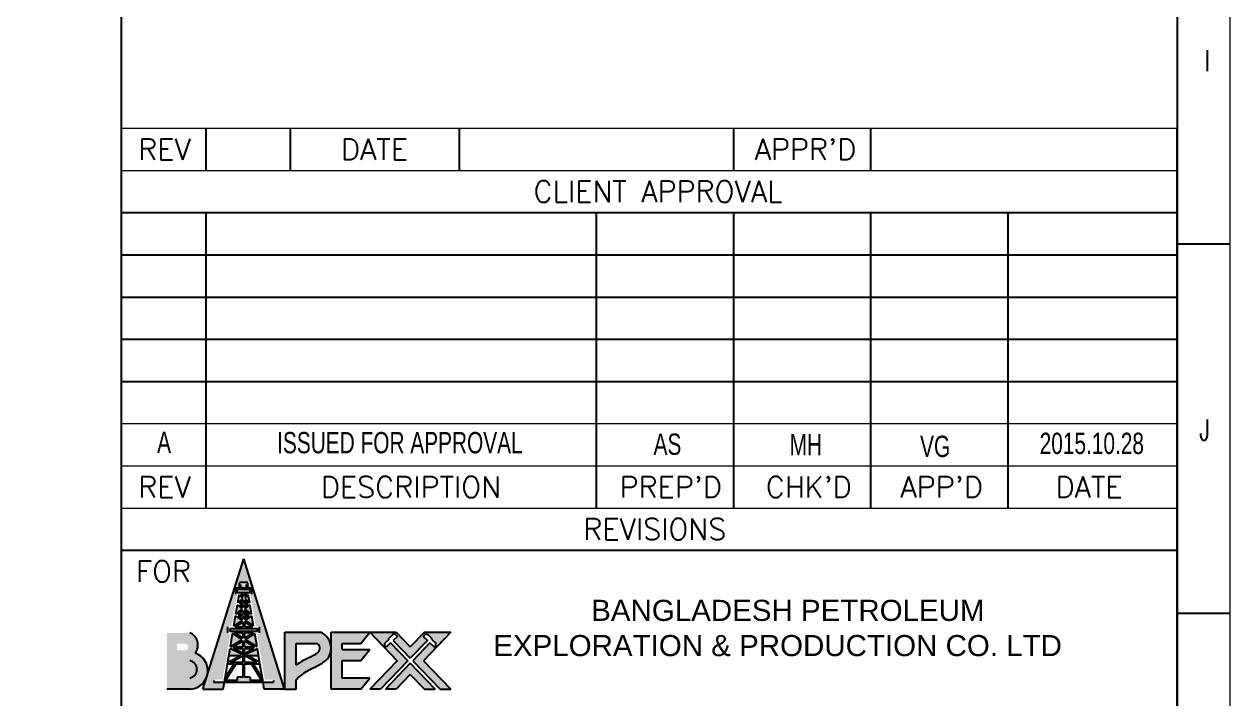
# Model space of a CAD drawing. Header units: inches. Extents: x 112 to 4169, y -2569 to 841.
# Drawn here: x 913.8 to 1102.6, y -1079.6 to -973.9 of the extents above; entities that cross this region are included whole.
import ezdxf

# ---------------------------------------------------------------- set-up
doc = ezdxf.new("R2010")
doc.units = ezdxf.units.IN
doc.header["$MEASUREMENT"] = 0
doc.layers.add('TEG BORDER', color=7, linetype='Continuous')
doc.styles.get("Standard").update_dxf_attribs({"font": 'arial.ttf'})
doc.styles.add('TEG BORDER', font='txt_qlt.shx', dxfattribs={"width": 0.7, "bigfont": 'hztxt.shx'})

# ---------------------------------------------------------------- blocks, each defined once
blk = doc.blocks.new('240 BORDER A2')
at = {"linetype": 'Continuous', "lineweight": -3, "true_color": 0x008500}
h = blk.add_hatch(color=96, dxfattribs=at)
edge = h.paths.add_edge_path()
edge.add_line((499.32951951212, 68.10622169934891), (499.0956326161859, 68.10622169934891))
edge.add_line((499.0956326161859, 68.10622169934891), (499.0956326161859, 68.80602791592923))
edge.add_line((499.0956326161859, 68.80602791592923), (499.4481406896257, 68.80602791592923))
edge.add_line((499.4481406896257, 68.80602791592923), (499.9644187476833, 71.8518128427279))
edge.add_line((499.9644187476833, 71.8518128427279), (499.8373927521634, 71.8518128427279))
edge.add_line((499.8373927521634, 71.8518128427279), (499.8373927521634, 72.41963911855805))
edge.add_line((499.8373927521634, 72.41963911855805), (500.1896823254528, 72.41963911855805))
edge.add_line((500.1896823254528, 72.41963911855805), (500.1896823254528, 72.88630359301555))
edge.add_line((500.1896823254528, 72.88630359295735), (500.9941429913624, 72.88630359295735))
edge.add_line((500.9941429913624, 72.88630359295735), (500.9941429913624, 72.41963911849984))
edge.add_line((500.9941429913624, 72.41963911855805), (501.3464325646519, 72.41963911855805))
edge.add_line((501.3464325646519, 72.41963911855805), (501.3464325646519, 71.81832776802571))
edge.add_line((501.3464325646519, 71.81832776802571), (501.2250824818502, 71.81832776802571))
edge.add_line((501.2250824818502, 71.81832776802571), (501.7356846271896, 68.80602791592923))
edge.add_line((501.7356846271896, 68.80602791592923), (502.0881927006294, 68.80602791592923))
edge.add_line((502.0881927006294, 68.80602791592923), (502.0881927006294, 68.10622169934891))
edge.add_line((502.0881927006294, 68.10622169934891), (501.8543058046953, 68.10622169934891))
edge.add_line((501.8543058046953, 68.10622169934891), (502.5953029101829, 63.734705654457))
edge.add_line((502.5953029101829, 63.734705654457), (503.4154439205186, 63.734705654457))
edge.add_line((503.4154439205186, 63.734705654457), (503.4154439205186, 63.51233565232928))
edge.add_line((503.4154439205186, 63.51233565232928), (502.4253163018611, 63.51233565232928))
edge.add_line((502.4253163018611, 63.51233565232928), (502.5403284819213, 62.83382073430789))
edge.add_line((502.5403284818049, 62.83382073430789), (504.4592784183214, 62.83382073430789))
edge.add_line((504.4592784183214, 62.83382073430789), (500.5919126584076, 75.18130164537092))
edge.add_line((500.5919126584076, 75.18130164537092), (496.820353281556, 63.13970529749736))
edge.add_arc((490.6724451193468, 64.9893352732945), 6.420117274448169, 341.9619347280242, 343.2558142216899, ccw=False)
edge.add_line((496.777020091994, 63.00135382930262), (496.7245468984938, 62.83382073424968))
edge.add_line((496.7245468984938, 62.83382073430789), (498.6434968350104, 62.83382073430789))
edge.add_line((498.6434968350104, 62.83382073430789), (498.7585090150706, 63.51233565238749))
edge.add_line((498.7585090150706, 63.51233565232928), (497.7683813964131, 63.51233565232928))
edge.add_line((497.7683813962967, 63.51233565232928), (497.7683813962967, 63.734705654457))
edge.add_line((497.7683813962967, 63.734705654457), (498.5885224066324, 63.734705654457))
edge.add_line((498.5885224066324, 63.734705654457), (499.32951951212, 68.10622169934891))
h = blk.add_hatch(color=96, dxfattribs=at)
h.paths.add_polyline_path([(500.6608070075627, 67.42232001766774), (500.6608070075627, 66.84114363378126), (501.6249900545108, 66.84114363378126)])
h.paths.add_polyline_path([(501.5899837880743, 66.70335493558764), (500.6608070075627, 66.70335493558764), (500.6608070075627, 66.22198868236251)])
h.paths.add_polyline_path([(500.523018309369, 66.70335493558764), (499.593841528741, 66.70335493558764), (500.523018309369, 66.22198868236251)])
h.paths.add_polyline_path([(500.523018309369, 67.42232001766774), (499.5588352623045, 66.84114363378126), (500.523018309369, 66.84114363378126)])
h.paths.add_polyline_path([(499.5361795500967, 68.10020677461966), (499.3262702224192, 66.86184567028636), (500.4584575957733, 67.54428928457878)])
h.paths.add_polyline_path([(500.523018309369, 68.17319184881148), (499.6820060025084, 68.17319184881148), (500.523018309369, 67.66625855148982)])
h.paths.add_polyline_path([(501.5018193143069, 68.17319184881148), (500.6608070075627, 68.17319184881148), (500.6608070075627, 67.66625855148982)])
h.paths.add_polyline_path([(501.6476457667186, 68.10020677461966), (500.7253677211584, 67.54428928457878), (501.857555094396, 66.86184567028636)])
h.paths.add_polyline_path([(501.8834338530314, 68.60126906827304), (499.3003914639003, 68.60126906827304), (499.3003914639003, 68.3109805470051), (501.8834338530314, 68.3109805470051)])
h.paths.add_polyline_path([(500.6608070075627, 69.22907899578081), (500.6608070075627, 68.73905776646666), (501.4131262815672, 68.73905776646666)])
h.paths.add_polyline_path([(500.523018309369, 69.22907899578081), (499.7706990353645, 68.73905776646666), (500.523018309369, 68.73905776646666)])
h.paths.add_polyline_path([(500.4656820896662, 69.35617311050396), (499.8203250840188, 69.77652474069714), (499.6601349090806, 68.83148202080724)])
h.paths.add_polyline_path([(501.3635002327965, 69.77652474069714), (500.7181432271491, 69.35617311050396), (501.5236904077346, 68.83148202080724)])
h.paths.add_polyline_path([(501.1189465887028, 69.78167526623679), (500.6608070075627, 69.78167526623679), (500.6608070075627, 69.48326722528532)])
h.paths.add_polyline_path([(500.523018309369, 69.78167526623679), (500.0648787281125, 69.78167526623679), (500.523018309369, 69.48326722528532)])
h.paths.add_polyline_path([(500.523018309369, 70.3005835604456), (500.0335089743485, 69.91946396448861), (500.523018309369, 69.91946396448861)])
h.paths.add_polyline_path([(500.6608070075627, 70.3005835604456), (500.6608070075627, 69.91946396448861), (501.1503163424668, 69.91946396448861)])
h.paths.add_polyline_path([(501.187036807637, 70.81757158037021), (500.7040577366597, 70.4415362829061), (501.3338989148497, 69.95115786053452)])
h.paths.add_polyline_path([(499.9967885092947, 70.81757158037021), (499.8499264019656, 69.95115786053452), (500.4797675801556, 70.4415362829061)])
h.paths.add_polyline_path([(500.523018309369, 70.82581098955802), (500.2104959831222, 70.82581098955802), (500.523018309369, 70.58248900530839)])
h.paths.add_polyline_path([(500.9733293336931, 70.82581098955802), (500.6608070075627, 70.82581098955802), (500.6608070075627, 70.58248900530839)])
h.paths.add_polyline_path([(500.6608070075627, 71.28965640163028), (500.6608070075627, 70.96359968780985), (501.0021108116371, 70.96359968780985)])
h.paths.add_polyline_path([(500.523018309369, 71.28965640163028), (500.1817145052946, 70.96359968780985), (500.523018309369, 70.96359968780985)])
h.paths.add_polyline_path([(500.4921772702246, 71.45075293015202), (500.1581986797855, 71.76981167013969), (500.0291342559385, 71.00839547098826)])
h.paths.add_polyline_path([(500.523018309369, 71.8518128427279), (500.2718337383003, 71.8518128427279), (500.523018309369, 71.61184945873197)])
h.paths.add_polyline_path([(500.911991578515, 71.8518128427279), (500.6608070075627, 71.8518128427279), (500.6608070075627, 71.61184945873197)])
h.paths.add_polyline_path([(501.0256266370297, 71.76981167013969), (500.6916480467071, 71.45075293015202), (501.1546910608768, 71.00839547098826)])
h.paths.add_polyline_path([(501.2086438664583, 72.28185042030623), (499.975181450357, 72.28185042030623), (499.975181450357, 71.98960154097972), (501.2086438664583, 71.98960154097972)])
h.paths.add_polyline_path([(500.8563542931688, 72.74851489476373), (500.3274710237629, 72.74851489476373), (500.3274710237629, 72.41963911855805), (500.8563542931688, 72.41963911855805)])
h = blk.add_hatch(color=96, dxfattribs=at)
h.paths.add_polyline_path([(495.9949019953956, 66.25503487863557, 0.4937571854570268), (495.4842218696022, 68.17540438841775), (493.3155901839373, 68.17540438841775), (493.3155901839373, 62.83382073430789), (495.5928772155776, 62.83382073430789, 0.8080166113142103)])
h.paths.add_polyline_path([(495.0205941361955, 66.51178752865621), (494.2855099266044, 66.51611233911922), (494.2855099266044, 67.13803721902173), (495.0168843289021, 67.1423402031835, -1.005900729094465)], flags=16)
h = blk.add_hatch(color=96, dxfattribs=at)
edge = h.paths.add_edge_path()
edge.add_spline(control_points=[(505.5494257671407, 63.75565521770136), (505.8749525536432, 64.03106712644899), (506.5479304315404, 64.6004400002605), (507.5423397384466, 64.97791574652751), (508.061690218502, 65.32655672230271), (508.2052770380278, 65.42294683024033)], knot_values=[0, 0, 0, 0, 0.2854102591536394, 0.5900429659017357, 0.7064492234682908, 0.7064492234682908, 0.7064492234682908, 0.7064492234682908], degree=3, periodic=0)
edge.add_arc((507.2494801952153, 66.7280541198163), 1.617668891312851, 306.2172261304676, 359.216235592245)
edge.add_line((508.8669977378913, 66.70592628124382), (508.8669977378913, 66.7501819583888))
edge.add_arc((507.2494801952153, 66.7280541198163), 1.617668891312851, 0.7837644077550034, 67.95242044513195)
edge.add_line((507.8567149460896, 68.2274268550866), (504.4921573493511, 68.2274268550866))
edge.add_line((504.4921573492347, 68.2274268550866), (504.4921573492347, 62.83382073424968))
edge.add_line((504.4921573492347, 62.83382073430789), (505.5494257671407, 62.83382073430789))
edge.add_line((505.5494257671407, 62.83382073430789), (505.5494257671407, 63.75565521770136))
edge = h.paths.add_edge_path(flags=16)
edge.add_line((505.5494257671407, 65.12411944965811), (505.5494257671407, 67.17015843718059))
edge.add_line((505.5494257671407, 67.1701584372388), (507.4332835625273, 67.1701584372388))
edge.add_arc((507.320714363118, 66.69249025064732), 0.490753218139046, -52.59611243457488, 76.73940035931543, ccw=False)
edge.add_spline(control_points=[(507.6188124628852, 66.3026489443912), (507.4610938235301, 66.1975038125131), (507.0204521971636, 65.90374448187163), (506.2742989162098, 65.61156231009613), (505.7707140245357, 65.27292532184606), (505.5494257671407, 65.12411944965811)], knot_values=[0, 0, 0, 0, 0.1275011013348279, 0.3562184716653669, 0.5355067172174308, 0.5355067172174308, 0.5355067172174308, 0.5355067172174308], degree=3, periodic=0)
blk.add_hatch(color=96, dxfattribs=at).paths.add_polyline_path([(508.8669977378913, 62.83382073430789), (511.6680919803794, 62.83382073430789), (512.5228425161795, 63.8910891521557), (509.9242661557973, 63.8910891521557), (509.9242661557973, 65.5539249238393), (511.6680919803794, 65.5539249238393), (512.5228425161795, 66.61119334168711), (509.9242661557973, 66.61119334168711), (509.9242661557973, 67.1701584372388), (511.6680919803794, 67.1701584372388), (512.5228425161795, 68.2274268550866), (508.8669977378913, 68.2274268550866), (508.8669977378913, 66.7501819583888, -0.006839741393709764), (508.8669977378913, 66.70592628124382)])
h = blk.add_hatch(color=96, dxfattribs=at)
h.paths.add_polyline_path([(515.1136663408133, 65.53062379472635), (512.5228425161795, 62.83382073430789), (513.5496026135397, 62.83382073430789), (516.1404264381736, 65.53062379472635), (514.5055924411745, 67.23233167794046), (514.1061248239012, 66.8485623789204), (513.9598353655192, 66.8363685042898), (513.9639251066719, 67.19378290833652), (514.322217642667, 67.53799522850409), (514.322217642667, 67.63929242921972), (514.7144499377928, 68.01611074044581), (514.9131421672528, 68.08187328560257), (515.1419621574341, 67.84369327356785), (514.7424945401608, 67.459923974606), (516.3682016635894, 65.7677163052906), (517.9939087871344, 67.459923974606), (517.594441169861, 67.84369327356785), (517.823261159926, 68.08187328560257), (518.021953389386, 68.01611074044581), (518.4141856845117, 67.63929242921972), (518.4141856845117, 67.53799522850409), (518.7724782205069, 67.19378290833652), (518.7765679616596, 66.8363685042898), (518.630278503394, 66.8485623789204), (518.2308108861207, 67.23233167794046), (516.5959768890052, 65.53062379472635), (519.1868007137555, 62.83382073430789), (520.2135608111157, 62.83382073430789), (517.6227369863655, 65.53062379472635), (520.2135608111157, 68.2274268550866), (517.7044901654472, 68.2274268550866), (516.3682016635894, 66.83647665342528), (515.0319131617316, 68.2274268550866), (512.5228425161795, 68.2274268550866)])
h.paths.add_polyline_path([(516.3682016635894, 65.29353128410389), (514.0051530643714, 62.83382073430789), (515.0319131617316, 62.83382073430789), (516.3682016635894, 64.22477093596922), (517.7044901654472, 62.83382073430789), (518.7312502628074, 62.83382073430789)], flags=17)
h = blk.add_hatch(color=96, dxfattribs=at)
h.paths.add_polyline_path([(502.4253163018611, 63.51233565232928), (502.3689830130779, 63.84467416473876), (501.4850899204494, 65.24851563714424), (502.1310238115138, 65.24851563714424), (502.1049276712465, 65.40246994446011), (500.8746710672158, 66.03981261632384), (501.9968944237216, 66.03981261632384), (501.8848325426106, 66.70092223120832), (500.7416849488973, 66.10870696542065), (500.442140367918, 66.10870696542065), (499.2989927742046, 66.70092223120832), (499.18693089321, 66.03981261632384), (500.3091542495995, 66.03981261632384), (499.0788976456852, 65.40246994446011), (499.0528015053014, 65.24851563714424), (499.6987353963659, 65.24851563714424), (498.8148423037374, 63.84467416473876), (498.7585090150706, 63.51233565232928)])
h.paths.add_polyline_path([(500.523018309369, 63.97637374374995), (499.9683962375739, 63.97637374374995), (499.9683962375739, 63.66773550505263), (498.8662629920173, 63.66773550505263), (499.8615610133738, 65.24851563714424), (500.523018309369, 65.24851563714424)], flags=16)
h.paths.add_polyline_path([(500.6608070075627, 63.97637374374995), (500.6608070075627, 65.24851563714424), (501.3222643035579, 65.24851563714424), (502.317562324798, 63.66773550505263), (501.2154290793578, 63.66773550505263), (501.2154290793578, 63.97637374374995)], flags=16)
h.paths.add_polyline_path([(500.523018309369, 65.38630433539606), (499.3472379024488, 65.38630433539606), (500.523018309369, 65.995425248537)], flags=16)
h.paths.add_polyline_path([(500.6608070075627, 65.38630433539606), (500.6608070075627, 65.995425248537), (501.8365874143665, 65.38630433539606)], flags=16)
h = blk.add_hatch(color=96, dxfattribs=at)
h.paths.add_polyline_path([(499.3266850594546, 66.03981261632384), (499.18693089321, 66.03981261632384), (499.0788976456852, 65.40246994446011), (499.2321055476668, 65.48184032402446)])
h.paths.add_polyline_path([(499.188652377331, 65.22548813322305), (499.1925556716624, 65.24851563714424), (499.0528015053014, 65.24851563714424), (498.8148423037374, 63.84467416473876), (499.0060812897163, 64.14840910934822)])
h.paths.add_polyline_path([(501.9968944237216, 66.03981261632384), (501.8571402573607, 66.03981261632384), (501.9517197691484, 65.48184032402446), (502.1049276712465, 65.40246994446011)])
h.paths.add_polyline_path([(502.1310238115138, 65.24851563714424), (501.9912696451529, 65.24851563714424), (501.9951729394843, 65.22548813322305), (502.1777440272153, 64.14840910934822), (502.3689830130779, 63.84467416473876)])
for p, q in [((589, 5), (589, 116)), ((594, 105), (589, 105)), ((594, 69.99999999999909), (589, 69.99999999999909))]:
    blk.add_line(p, q)
at = {"color": 96, "linetype": 'Continuous', "lineweight": -3, "true_color": 0x008500}
for p, q in [((496.7245468984938, 62.83382073430789), (500.5919126584076, 75.18130164537092)), ((504.4592784183214, 62.83382073430789), (500.5919126584076, 75.18130164537092)), ((499.8373927521634, 71.8518128427279), (499.8373927521634, 72.41963911855805)), ((500.1896823254528, 72.41963911855805), (499.8373927521634, 72.41963911855805)), ((499.975181450357, 71.98960154097972), (499.975181450357, 72.28185042030623)), ((501.2086438664583, 72.28185042030623), (499.975181450357, 72.28185042030623)), ((499.975181450357, 71.98960154097972), (501.2086438664583, 71.98960154097972)), ((500.9941429913624, 72.9468035514767), (500.1896823254528, 72.9468035514767)), ((500.1896823254528, 72.41963911855805), (500.1896823254528, 72.88630359295735)), ((500.3274710237629, 72.41963911855805), (500.3274710237629, 72.74851489476373)), ((500.8563542931688, 72.41963911855805), (500.3274710237629, 72.41963911855805)), ((500.8563542931688, 72.41963911855805), (500.8563542931688, 72.74851489476373)), ((500.9941429913624, 72.41963911855805), (500.9941429913624, 72.88630359295735)), ((501.3464325646519, 72.41963911855805), (500.9941429913624, 72.41963911855805)), ((501.2086438664583, 71.98960154097972), (501.2086438664583, 72.28185042030623)), ((501.3464325646519, 71.8518128427279), (501.3464325646519, 72.41963911855805)), ((499.8499264019656, 69.95115786053452), (499.9967885092947, 70.81757158037021)), ((500.4797675801556, 70.4415362829061), (499.9967885092947, 70.81757158037021)), ((500.0291342559385, 71.00839547098826), (500.1581986797855, 71.76981167013969)), ((500.4921772702246, 71.45075293015202), (500.0291342559385, 71.00839547098826)), ((500.1581986797855, 71.76981167013969), (500.4921772702246, 71.45075293015202)), ((500.523018309369, 71.28965640163028), (500.1817145052946, 70.96359968780985)), ((500.1817145052946, 70.96359968780985), (500.523018309369, 70.96359968780985)), ((500.2104959831222, 70.82581098955802), (500.523018309369, 70.82581098955802)), ((500.523018309369, 70.58248900530839), (500.2104959831222, 70.82581098955802)), ((500.2718337383003, 71.8518128427279), (500.523018309369, 71.8518128427279)), ((500.2718337383003, 71.8518128427279), (500.523018309369, 71.61184945873197)), ((500.523018309369, 71.8518128427279), (500.523018309369, 71.61184945873197)), ((500.523018309369, 71.28965640163028), (500.523018309369, 70.96359968780985)), ((500.523018309369, 70.82581098955802), (500.523018309369, 70.58248900530839)), ((500.6608070075627, 71.8518128427279), (500.911991578515, 71.8518128427279)), ((500.6608070075627, 71.8518128427279), (500.6608070075627, 71.61184945873197)), ((500.911991578515, 71.8518128427279), (500.6608070075627, 71.61184945873197)), ((500.6608070075627, 71.28965640163028), (500.6608070075627, 70.96359968780985)), ((500.6608070075627, 71.28965640163028), (501.0021108116371, 70.96359968780985)), ((500.6608070075627, 70.96359968780985), (501.0021108116371, 70.96359968780985)), ((500.6608070075627, 70.82581098955802), (500.6608070075627, 70.58248900530839)), ((500.6608070075627, 70.82581098955802), (500.9733293336931, 70.82581098955802)), ((500.6608070075627, 70.58248900530839), (500.9733293336931, 70.82581098955802)), ((501.0256266370297, 71.76981167013969), (500.6916480467071, 71.45075293015202)), ((500.6916480467071, 71.45075293015202), (501.1546910608768, 71.00839547098826)), ((500.7040577366597, 70.4415362829061), (501.187036807637, 70.81757158037021)), ((501.1546910608768, 71.00839547098826), (501.0256266370297, 71.76981167013969)), ((501.3338989148497, 69.95115786053452), (501.187036807637, 70.81757158037021)), ((499.6601349090806, 68.83148202080724), (499.8203250840188, 69.77652474069714)), ((500.4656820896662, 69.35617311050396), (499.8203250840188, 69.77652474069714)), ((499.8499264019656, 69.95115786053452), (500.4797675801556, 70.4415362829061)), ((500.0335089743485, 69.91946396448861), (500.523018309369, 70.3005835604456)), ((500.523018309369, 69.91946396448861), (500.0335089743485, 69.91946396448861)), ((500.523018309369, 69.78167526623679), (500.0648787281125, 69.78167526623679)), ((500.523018309369, 69.48326722528532), (500.0648787281125, 69.78167526623679)), ((500.523018309369, 70.3005835604456), (500.523018309369, 69.91946396448861)), ((500.523018309369, 69.78167526623679), (500.523018309369, 69.48326722528532)), ((500.6608070075627, 70.3005835604456), (500.6608070075627, 69.91946396448861)), ((501.1503163424668, 69.91946396448861), (500.6608070075627, 70.3005835604456)), ((501.1503163424668, 69.91946396448861), (500.6608070075627, 69.91946396448861)), ((500.6608070075627, 69.78167526623679), (500.6608070075627, 69.48326722528532)), ((501.1189465887028, 69.78167526623679), (500.6608070075627, 69.78167526623679)), ((500.6608070075627, 69.48326722528532), (501.1189465887028, 69.78167526623679)), ((501.3338989148497, 69.95115786053452), (500.7040577366597, 70.4415362829061)), ((500.7181432271491, 69.35617311050396), (501.3635002327965, 69.77652474069714)), ((501.5236904077346, 68.83148202080724), (501.3635002327965, 69.77652474069714)), ((499.0956326161859, 68.17319184881148), (499.0956326161859, 68.73905776646666)), ((499.3003914639003, 68.3109805470051), (499.3003914639003, 68.60126906827304)), ((499.3003914639003, 68.60126906827304), (501.8834338530314, 68.60126906827304)), ((499.6601349090806, 68.83148202080724), (500.4656820896662, 69.35617311050396)), ((499.7706990353645, 68.73905776646666), (500.523018309369, 69.22907899578081)), ((499.7706990353645, 68.73905776646666), (500.523018309369, 68.73905776646666)), ((500.523018309369, 69.22907899578081), (500.523018309369, 68.73905776646666)), ((500.6608070075627, 69.22907899578081), (500.6608070075627, 68.73905776646666)), ((501.4131262815672, 68.73905776646666), (500.6608070075627, 69.22907899578081)), ((500.6608070075627, 68.73905776646666), (501.4131262815672, 68.73905776646666)), ((501.5236904077346, 68.83148202080724), (500.7181432271491, 69.35617311050396)), ((501.8834338530314, 68.3109805470051), (501.8834338530314, 68.60126906827304)), ((502.0881927006294, 68.17319184881148), (502.0881927006294, 68.73905776646666)), ((501.8834338530314, 68.3109805470051), (499.3003914639003, 68.3109805470051)), ((499.3262702224192, 66.86184567028636), (499.5361795500967, 68.10020677461966)), ((499.3262702224192, 66.86184567028636), (500.4584575957733, 67.54428928457878)), ((500.4584575957733, 67.54428928457878), (499.5361795500967, 68.10020677461966)), ((499.5588352623045, 66.84114363378126), (500.523018309369, 67.42232001766774)), ((500.523018309369, 68.17319184881148), (499.6820060025084, 68.17319184881148)), ((500.523018309369, 67.66625855148982), (499.6820060025084, 68.17319184881148)), ((500.523018309369, 67.66625855148982), (500.523018309369, 68.17319184881148)), ((500.523018309369, 66.84114363378126), (500.523018309369, 67.42232001766774)), ((501.5018193143069, 68.17319184881148), (500.6608070075627, 68.17319184881148)), ((500.6608070075627, 67.66625855148982), (500.6608070075627, 68.17319184881148)), ((500.6608070075627, 67.66625855148982), (501.5018193143069, 68.17319184881148)), ((500.6608070075627, 66.84114363378126), (500.6608070075627, 67.42232001766774)), ((501.6249900545108, 66.84114363378126), (500.6608070075627, 67.42232001766774)), ((500.7253677211584, 67.54428928457878), (501.6476457667186, 68.10020677461966)), ((501.857555094396, 66.86184567028636), (500.7253677211584, 67.54428928457878)), ((501.857555094396, 66.86184567028636), (501.6476457667186, 68.10020677461966)), ((504.4921573492347, 62.83382073430789), (504.4921573492347, 68.2274268550866)), ((504.4921573492347, 68.2274268550866), (507.8567149460896, 68.2274268550866)), ((508.8669977378913, 62.83382073430789), (508.8669977378913, 68.2274268550866)), ((508.8669977378913, 68.2274268550866), (512.5228425161795, 68.2274268550866)), ((511.6680919803794, 67.1701584372388), (512.5228425161795, 68.2274268550866)), ((512.5228425161795, 68.2274268550866), (515.1136663408133, 65.53062379472635)), ((512.5228425161795, 68.2274268550866), (515.0319131617316, 68.2274268550866)), ((514.322217642667, 67.53799522850409), (513.9639251066719, 67.19378290833652)), ((514.7144499377928, 68.01611074044581), (514.322217642667, 67.63929242921972)), ((514.322217642667, 67.53799522850409), (514.322217642667, 67.63929242921972)), ((514.9131421672528, 68.08187328560257), (514.7144499377928, 68.01611074044581)), ((515.1419621574341, 67.84369327356785), (514.7424945401608, 67.459923974606)), ((514.7424945401608, 67.459923974606), (516.3682016635894, 65.7677163052906)), ((515.1419621574341, 67.84369327356785), (514.9131421672528, 68.08187328560257)), ((515.0319131617316, 68.2274268550866), (516.3682016635894, 66.83647665342528)), ((517.7044901654472, 68.2274268550866), (516.3682016635894, 66.83647665342528)), ((517.9939087871344, 67.459923974606), (516.3682016635894, 65.7677163052906)), ((517.594441169861, 67.84369327356785), (517.823261159926, 68.08187328560257)), ((517.594441169861, 67.84369327356785), (517.9939087871344, 67.459923974606)), ((520.2135608111157, 68.2274268550866), (517.6227369863655, 65.53062379472635)), ((517.7044901654472, 68.2274268550866), (520.2135608111157, 68.2274268550866)), ((517.823261159926, 68.08187328560257), (518.021953389386, 68.01611074044581)), ((518.021953389386, 68.01611074044581), (518.4141856845117, 67.63929242921972)), ((518.4141856845117, 67.53799522850409), (518.4141856845117, 67.63929242921972)), ((518.4141856845117, 67.53799522850409), (518.7724782205069, 67.19378290833652)), ((499.0528015053014, 65.24851563714424), (499.2989927742046, 66.70092223120832)), ((500.442140367918, 66.10870696542065), (499.2989927742046, 66.70092223120832)), ((499.5588352623045, 66.84114363378126), (500.523018309369, 66.84114363378126)), ((499.593841528741, 66.70335493558764), (500.523018309369, 66.70335493558764)), ((500.523018309369, 66.22198868236251), (499.593841528741, 66.70335493558764)), ((500.523018309369, 66.22198868236251), (500.523018309369, 66.70335493558764)), ((500.6608070075627, 66.84114363378126), (501.6249900545108, 66.84114363378126)), ((500.6608070075627, 66.22198868236251), (500.6608070075627, 66.70335493558764)), ((500.6608070075627, 66.70335493558764), (501.5899837880743, 66.70335493558764)), ((500.6608070075627, 66.22198868236251), (501.5899837880743, 66.70335493558764)), ((500.7416849488973, 66.10870696542065), (501.8848325426106, 66.70092223120832)), ((502.1310238115138, 65.24851563714424), (501.8848325426106, 66.70092223120832)), ((505.5494257671407, 65.12411944965811), (505.5494257671407, 67.1701584372388)), ((505.5494257671407, 67.1701584372388), (507.4332835625273, 67.1701584372388)), ((509.9242661557973, 66.61119334168711), (509.9242661557973, 67.1701584372388)), ((509.9242661557973, 67.1701584372388), (511.6680919803794, 67.1701584372388)), ((509.9242661557973, 66.61119334168711), (512.5228425161795, 66.61119334168711)), ((511.6680919803794, 65.5539249238393), (512.5228425161795, 66.61119334168711)), ((513.9598353655192, 66.8363685042898), (513.9639251066719, 67.19378290833652)), ((514.1061248239012, 66.8485623789204), (513.9598353655192, 66.8363685042898)), ((514.5055924411745, 67.23233167794046), (514.1061248239012, 66.8485623789204)), ((514.5055924411745, 67.23233167794046), (516.1404264381736, 65.53062379472635)), ((518.2308108861207, 67.23233167794046), (516.5959768890052, 65.53062379472635)), ((518.2308108861207, 67.23233167794046), (518.630278503394, 66.8485623789204)), ((518.630278503394, 66.8485623789204), (518.7765679616596, 66.8363685042898)), ((518.7765679616596, 66.8363685042898), (518.7724782205069, 67.19378290833652)), ((498.7585090150706, 63.51233565232928), (499.0528015053014, 65.24851563714424)), ((498.8148423037374, 63.84467416473876), (499.6987353963659, 65.24851563714424)), ((498.8662629920173, 63.66773550505263), (499.8615610133738, 65.24851563714424)), ((499.0528015053014, 65.24851563714424), (499.6987353963659, 65.24851563714424)), ((499.0788976456852, 65.40246994446011), (500.3091542495995, 66.03981261632384)), ((499.18693089321, 66.03981261632384), (500.3091542495995, 66.03981261632384)), ((499.3472379024488, 65.38630433539606), (500.523018309369, 65.995425248537)), ((499.3472379024488, 65.38630433539606), (500.523018309369, 65.38630433539606)), ((499.8615610133738, 65.24851563714424), (500.523018309369, 65.24851563714424)), ((500.442140367918, 66.10870696542065), (500.7416849488973, 66.10870696542065)), ((500.523018309369, 65.38630433539606), (500.523018309369, 65.995425248537)), ((500.523018309369, 63.97637374374995), (500.523018309369, 65.24851563714424)), ((500.6608070075627, 65.38630433539606), (500.6608070075627, 65.995425248537)), ((501.8365874143665, 65.38630433539606), (500.6608070075627, 65.995425248537)), ((500.6608070075627, 65.38630433539606), (501.8365874143665, 65.38630433539606)), ((500.6608070075627, 63.97637374374995), (500.6608070075627, 65.24851563714424)), ((500.6608070075627, 65.24851563714424), (501.3222643035579, 65.24851563714424)), ((502.1049276712465, 65.40246994446011), (500.8746710672158, 66.03981261632384)), ((500.8746710672158, 66.03981261632384), (501.9968944237216, 66.03981261632384)), ((502.317562324798, 63.66773550505263), (501.3222643035579, 65.24851563714424)), ((501.4850899204494, 65.24851563714424), (502.1310238115138, 65.24851563714424)), ((502.3689830130779, 63.84467416473876), (501.4850899204494, 65.24851563714424)), ((502.4253163018611, 63.51233565232928), (502.1310238115138, 65.24851563714424)), ((509.9242661557973, 63.8910891521557), (509.9242661557973, 65.5539249238393)), ((509.9242661557973, 65.5539249238393), (511.6680919803794, 65.5539249238393)), ((515.1136663408133, 65.53062379472635), (512.5228425161795, 62.83382073430789)), ((516.1404264381736, 65.53062379472635), (513.5496026135397, 62.83382073430789)), ((516.1404264381736, 65.53062379472635), (513.5496026135397, 62.83382073430789)), ((516.3682016635894, 65.29353128410389), (514.0051530643714, 62.83382073430789)), ((516.3682016635894, 65.29353128410389), (514.0051530643714, 62.83382073430789)), ((516.3682016635894, 65.29353128410389), (518.7312502628074, 62.83382073430789)), ((516.5959768890052, 65.53062379472635), (519.1868007137555, 62.83382073430789)), ((517.6227369863655, 65.53062379472635), (520.2135608111157, 62.83382073430789)), ((500.523018309369, 63.97637374374995), (499.9683962375739, 63.97637374374995)), ((499.9683962375739, 63.97637374374995), (499.9683962375739, 63.66773550505263)), ((501.2154290793578, 63.97637374374995), (500.6608070075627, 63.97637374374995)), ((501.2154290793578, 63.97637374374995), (501.2154290793578, 63.66773550505263)), ((516.3682016635894, 64.22477093596922), (515.0319131617316, 62.83382073430789)), ((516.3682016635894, 64.22477093596922), (517.7044901654472, 62.83382073430789)), ((495.5928772155776, 62.83382073430789), (493.3155901839373, 62.83382073430789)), ((496.7245468984938, 62.83382073430789), (498.6434968350104, 62.83382073430789)), ((497.7683813962967, 63.66773550505263), (497.7683813962967, 63.51233565232928)), ((497.7683813962967, 63.51233565232928), (503.4154439205186, 63.51233565232928)), ((498.6434968350104, 62.83382073430789), (498.7585090150706, 63.51233565232928)), ((499.9683962375739, 63.66773550505263), (498.8662629920173, 63.66773550505263)), ((502.317562324798, 63.66773550505263), (501.2154290793578, 63.66773550505263)), ((502.5403284818049, 62.83382073430789), (502.4253163018611, 63.51233565232928)), ((504.4592784183214, 62.83382073430789), (502.5403284818049, 62.83382073430789)), ((503.4154439205186, 63.66773550505263), (503.4154439205186, 63.51233565232928)), ((504.4921573492347, 62.83382073430789), (505.5494257671407, 62.83382073430789)), ((505.5494257671407, 62.83382073430789), (505.5494257671407, 63.75565521770136)), ((511.6680919803794, 62.83382073430789), (508.8669977378913, 62.83382073430789)), ((512.5228425161795, 63.8910891521557), (509.9242661557973, 63.8910891521557)), ((511.6680919803794, 62.83382073430789), (512.5228425161795, 63.8910891521557)), ((513.5496026135397, 62.83382073430789), (512.5228425161795, 62.83382073430789)), ((515.0319131617316, 62.83382073430789), (514.0051530643714, 62.83382073430789)), ((517.7044901654472, 62.83382073430789), (518.7312502628074, 62.83382073430789)), ((519.1868007137555, 62.83382073430789), (520.2135608111157, 62.83382073430789))]:
    blk.add_line(p, q, dxfattribs=at)
at = {"color": 5, "lineweight": 15}
blk.add_lwpolyline([(0, 420), (594, 420), (594, 0), (0, 0)], close=True, dxfattribs=at)
blk.add_lwpolyline([(5, 415), (589, 415), (589, 5), (5, 5)], close=True)
at = {"color": 96, "linetype": 'Continuous', "lineweight": -3, "true_color": 0x008500}
for centre, radius, start, end in [((495.0042861513675, 67.01968917625004), 1.251405587886118, 322.3355257617694, 67.44827379685424), ((507.2494801952153, 66.7280541198163), 1.617668891312851, 306.2172276001008, 67.95242019735417), ((495.4264668517162, 64.58760342935079), 1.761660055353348, 275.4203729572826, 71.17551503819678), ((507.320714363118, 66.69249025064732), 0.4907532181390458, 307.4038894302108, 76.73940168324415), ((495.3115417781401, 64.7151882730725), 0.8474097536844892, 281.847030349115, 78.15296965088507)]:
    blk.add_arc(centre, radius, start, end, dxfattribs=at)
for points in [[(507.6188124628852, 66.3026489443912), (507.138520787109, 65.99994804333642), (506.2258250285986, 65.5481338336433), (505.5494257671407, 65.12411944965811)], [(508.2052770380278, 65.42294683024033), (507.7689128686789, 65.14322941257365), (506.5628752020302, 64.52243843560086), (505.5494257671407, 63.75565521770136)]]:
    blk.add_spline(points, degree=3, dxfattribs=at)
at = {"layer": 'TEG BORDER'}
for p, q in [((489, 116), (489, 414.9999999999999)), ((489, 5), (489, 116)), ((497, 116), (497, 112)), ((505, 116), (505, 112)), ((521, 116), (521, 112)), ((547, 112), (547, 116)), ((560, 112), (560, 116)), ((489, 108), (589, 108)), ((497, 108), (497, 80)), ((534, 80), (534, 108)), ((547, 80), (547, 108)), ((560, 80), (560, 108)), ((573, 80), (573, 108)), ((489, 104), (589, 104)), ((489, 100), (589, 100)), ((489, 96), (589, 96)), ((489, 92), (589, 92)), ((489, 76), (589, 76))]:
    blk.add_line(p, q, dxfattribs=at)
at = {"layer": 'TEG BORDER', "lineweight": 15}
for p, q in [((489, 116), (589, 116)), ((489, 112), (589, 112)), ((489, 88), (589, 88)), ((489, 88), (589, 88)), ((489, 84), (589, 84)), ((489, 80), (589, 80))]:
    blk.add_line(p, q, dxfattribs=at)
at = {"color": 7, "linetype": 'Continuous', "lineweight": -3}
for s, p in [('BANGLADESH PETROLEUM', (533.5031913454759, 69.30737308082848)), ('EXPLORATION & PRODUCTION CO. LTD', (524.228176402964, 65.9701310178682))]:
    blk.add_text(s, height=2, dxfattribs=at).set_placement(p)
at = {"char_height": 2, "width": 2, "attachment_point": 3, "style": 'TEG BORDER'}
for s, insert in [('I', (592.0903690648565, 123.388922663537)), ('J', (592.0903690648565, 88.38892266353605))]:
    blk.add_mtext(s, dxfattribs=dict(at, insert=insert))
at = {"layer": 'TEG BORDER', "style": 'TEG BORDER'}
for s, p in [('REV', (490.6000000000001, 113)), ('DATE', (509.8, 113)), ("APPR'D", (548.9930456351738, 113)), ('CLIENT APPROVAL', (528.0465990257669, 109)), ('REV', (490.6000000000001, 81)), ('DESCRIPTION', (507.9000000000001, 81)), ("PREP'D", (536.1930456351738, 81)), ("CHK'D", (550.0346446609406, 81)), ("APP'D", (562.7930456351737, 81)), ('DATE', (577.4889532413374, 81)), ('REVISIONS', (532.7603937007873, 77)), (' FOR', (489, 73))]:
    blk.add_text(s, height=2, dxfattribs=at).set_placement(p)
at = {"layer": 'TEG BORDER', "width": 0.7}
for s, p in [('A', (492.3870896159629, 85.22611210005172)), ('ISSUED FOR APPROVAL', (503.7566480703889, 85.19097654834968)), ('AS', (539.4110288094698, 85.04347163352644)), ('MH', (552.303835346724, 84.992252131015)), ('VG', (564.6568834681929, 84.8377643934165)), ('2015.10.28', (575.9832908515885, 85.12262059576275))]:
    blk.add_text(s, height=2.01879215996158, dxfattribs=at).set_placement(p)

msp = doc.modelspace()

# ---------------------------------------------------------------- block references
at = {"xscale": 1.652949273830399, "yscale": 1.652949273830399, "zscale": 1.652949273830399}
msp.add_blockref('240 BORDER A2', (120.7464698386356, -1181.966860946668), dxfattribs=at)

doc.saveas('drawing.dxf')
